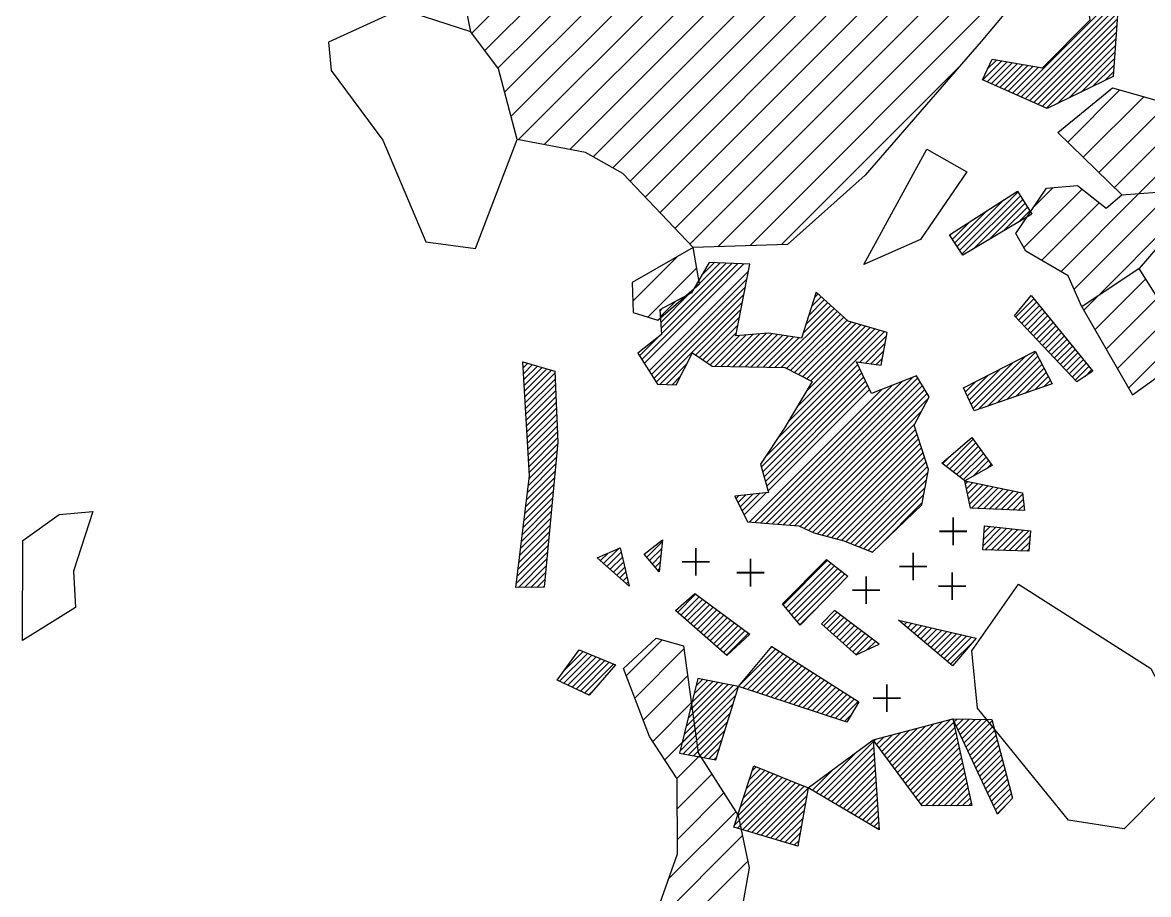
# Model space of a CAD drawing. Header units: metres. Extents: x -2.03 to 0.57, y -19.87 to -14.8.
# Drawn here: x -1.968 to -1.319, y -17.886 to -17.383 of the extents above; entities that cross this region are included whole.
import ezdxf

# ---------------------------------------------------------------- set-up
doc = ezdxf.new("R2010")
doc.units = ezdxf.units.M
doc.header["$LTSCALE"] = 25
doc.header["$MEASUREMENT"] = 0
doc.layers.get('0').update_dxf_attribs({"linetype": 'CONTINUOUS'})
for name, color, linetype in [('FEUER', 1, 'CONTINUOUS'), ('KNOCHEN', 2, 'CONTINUOUS'), ('KNOCHENSCHRAFF', 2, 'CONTINUOUS'), ('STEINE', 4, 'CONTINUOUS')]:
    doc.layers.add(name, color=color, linetype=linetype)

# ---------------------------------------------------------------- blocks, each defined once
blk = doc.blocks.new('*X11')
at = {"color": 0}
for p, q in [((-146.683, -1781.16), (-144.286, -1778.764)), ((-146.532, -1781.363), (-143.808, -1778.639)), ((-146.382, -1781.566), (-143.33, -1778.514)), ((-146.231, -1781.769), (-143.151, -1778.689)), ((-143.115, -1778.653), (-142.946, -1778.484)), ((-143.003, -1778.894), (-142.599, -1778.49)), ((-142.89, -1779.135), (-142.251, -1778.496)), ((-142.777, -1779.375), (-141.904, -1778.502)), ((-142.664, -1779.616), (-141.556, -1778.509)), ((-142.551, -1779.857), (-141.209, -1778.515)), ((-142.438, -1780.098), (-140.933, -1778.592)), ((-147.435, -1780.145), (-146.678, -1779.388)), ((-147.285, -1780.348), (-146.2, -1779.263)), ((-147.134, -1780.551), (-145.721, -1779.138)), ((-146.984, -1780.754), (-145.243, -1779.013)), ((-146.833, -1780.957), (-144.765, -1778.888)), ((-146.081, -1781.972), (-143.087, -1778.979)), ((-145.93, -1782.175), (-143.024, -1779.269)), ((-142.325, -1780.338), (-140.859, -1778.872)), ((-142.212, -1780.579), (-140.785, -1779.152)), ((-142.1, -1780.82), (-140.712, -1779.432)), ((-150.855, -1782.858), (-147.776, -1779.778)), ((-150.633, -1782.989), (-147.755, -1780.111)), ((-147.736, -1779.738), (-147.635, -1779.637)), ((-147.585, -1779.941), (-147.156, -1779.512)), ((-145.78, -1782.378), (-142.96, -1779.559)), ((-145.629, -1782.581), (-142.897, -1779.849)), ((-141.987, -1781.06), (-140.638, -1779.711)), ((-141.874, -1781.301), (-140.564, -1779.991)), ((-151.077, -1782.726), (-148.712, -1780.361)), ((-150.411, -1783.121), (-147.734, -1780.443)), ((-145.479, -1782.785), (-142.833, -1780.139)), ((-145.328, -1782.988), (-142.769, -1780.429)), ((-145.178, -1783.191), (-142.706, -1780.718)), ((-141.761, -1781.542), (-140.49, -1780.271)), ((-141.648, -1781.782), (-140.416, -1780.551)), ((-151.299, -1782.594), (-150.059, -1781.354)), ((-150.19, -1783.253), (-147.712, -1780.775)), ((-149.968, -1783.384), (-147.691, -1781.108)), ((-145.027, -1783.394), (-142.642, -1781.008)), ((-144.767, -1783.487), (-142.578, -1781.298)), ((-141.535, -1782.023), (-140.343, -1780.83)), ((-141.422, -1782.264), (-140.269, -1781.11)), ((-141.309, -1782.504), (-140.195, -1781.39)), ((-149.746, -1783.516), (-147.67, -1781.44)), ((-149.524, -1783.648), (-147.649, -1781.772)), ((-144.412, -1783.485), (-142.515, -1781.588)), ((-144.056, -1783.483), (-142.451, -1781.878)), ((-141.197, -1782.745), (-140.121, -1781.67)), ((-141.084, -1782.986), (-140.048, -1781.95)), ((-151.521, -1782.463), (-151.405, -1782.347)), ((-149.302, -1783.779), (-147.627, -1782.105)), ((-149.08, -1783.911), (-147.606, -1782.437)), ((-143.701, -1783.482), (-142.387, -1782.168)), ((-143.346, -1783.48), (-142.324, -1782.458)), ((-140.971, -1783.226), (-139.974, -1782.229)), ((-140.858, -1783.467), (-139.9, -1782.509)), ((-148.858, -1784.043), (-147.585, -1782.77)), ((-148.636, -1784.174), (-147.564, -1783.102)), ((-142.99, -1783.478), (-142.26, -1782.748)), ((-142.635, -1783.476), (-142.197, -1783.038)), ((-142.28, -1783.474), (-142.133, -1783.328)), ((-140.745, -1783.708), (-139.826, -1782.789)), ((-140.632, -1783.948), (-140.025, -1783.342)), ((-148.414, -1784.306), (-147.543, -1783.434)), ((-148.192, -1784.437), (-147.521, -1783.767)), ((-147.97, -1784.569), (-147.5, -1784.099)), ((-147.749, -1784.701), (-147.479, -1784.431)), ((-147.527, -1784.832), (-147.458, -1784.764))]:
    blk.add_line(p, q, dxfattribs=at)
blk = doc.blocks.new('*X15')
at = {"color": 0}
for p, q in [((-167.989, -1757.919), (-167.968, -1757.897)), ((-167.969, -1758.252), (-167.696, -1757.979)), ((-167.949, -1758.586), (-167.424, -1758.061)), ((-167.93, -1758.92), (-167.152, -1758.142)), ((-167.91, -1759.254), (-166.88, -1758.224)), ((-167.89, -1759.587), (-166.608, -1758.305)), ((-167.87, -1759.921), (-166.336, -1758.387)), ((-167.851, -1760.255), (-166.147, -1758.551)), ((-167.831, -1760.589), (-166.132, -1758.89)), ((-167.811, -1760.923), (-166.118, -1759.229)), ((-167.791, -1761.256), (-166.104, -1759.569)), ((-167.771, -1761.59), (-166.089, -1759.908)), ((-167.752, -1761.924), (-166.075, -1760.247)), ((-167.732, -1762.258), (-166.06, -1760.586)), ((-167.712, -1762.591), (-166.046, -1760.925)), ((-167.692, -1762.925), (-166.031, -1761.264)), ((-167.673, -1763.259), (-166.017, -1761.604)), ((-167.653, -1763.593), (-166.003, -1761.943)), ((-167.633, -1763.927), (-165.988, -1762.282)), ((-167.619, -1764.62), (-166.025, -1763.025)), ((-167.613, -1764.26), (-165.988, -1762.636)), ((-167.717, -1765.425), (-166.097, -1763.804)), ((-167.668, -1765.023), (-166.061, -1763.415)), ((-167.767, -1765.828), (-166.133, -1764.194)), ((-167.865, -1766.633), (-166.205, -1764.973)), ((-167.816, -1766.23), (-166.169, -1764.584)), ((-167.963, -1767.438), (-166.277, -1765.753)), ((-167.914, -1767.036), (-166.241, -1765.363)), ((-168.012, -1767.841), (-166.313, -1766.142)), ((-168.11, -1768.646), (-166.385, -1766.921)), ((-168.061, -1768.244), (-166.349, -1766.532)), ((-168.208, -1769.452), (-166.457, -1767.701)), ((-168.159, -1769.049), (-166.421, -1767.311)), ((-168.258, -1769.854), (-166.493, -1768.09)), ((-160.843, -1769.157), (-159.941, -1768.255)), ((-168.356, -1770.66), (-166.565, -1768.869)), ((-168.307, -1770.257), (-166.529, -1768.48)), ((-163.517, -1769.356), (-163.096, -1768.935)), ((-163.329, -1769.522), (-162.477, -1768.67)), ((-163.14, -1769.687), (-162.32, -1768.866)), ((-160.679, -1769.347), (-159.983, -1768.651)), ((-160.516, -1769.538), (-160.025, -1769.046)), ((-168.243, -1770.901), (-166.601, -1769.259)), ((-167.888, -1770.899), (-166.638, -1769.649)), ((-162.952, -1769.853), (-162.252, -1769.152)), ((-162.764, -1770.018), (-162.184, -1769.438)), ((-162.576, -1770.184), (-162.116, -1769.723)), ((-160.353, -1769.728), (-160.067, -1769.442)), ((-167.532, -1770.897), (-166.674, -1770.038)), ((-162.388, -1770.349), (-162.048, -1770.009)), ((-162.2, -1770.515), (-161.98, -1770.294)), ((-160.19, -1769.918), (-160.109, -1769.837)), ((-167.177, -1770.895), (-166.71, -1770.428)), ((-166.822, -1770.893), (-166.746, -1770.817)), ((-162.012, -1770.68), (-161.912, -1770.58)), ((-159.075, -1772.339), (-158.03, -1771.294)), ((-158.886, -1772.503), (-157.826, -1771.444)), ((-158.697, -1772.668), (-157.622, -1771.593)), ((-158.507, -1772.832), (-157.418, -1771.743)), ((-158.318, -1772.997), (-157.214, -1771.893)), ((-158.129, -1773.161), (-157.01, -1772.042)), ((-157.94, -1773.326), (-156.807, -1772.192)), ((-157.751, -1773.49), (-156.603, -1772.342)), ((-157.562, -1773.655), (-156.399, -1772.491)), ((-157.373, -1773.82), (-156.195, -1772.641)), ((-157.184, -1773.984), (-155.991, -1772.791)), ((-156.995, -1774.149), (-155.787, -1772.94)), ((-156.806, -1774.313), (-155.583, -1773.09)), ((-156.617, -1774.478), (-155.38, -1773.24)), ((-156.428, -1774.642), (-155.176, -1773.39)), ((-156.239, -1774.807), (-154.972, -1773.539)), ((-165.874, -1776.31), (-164.266, -1774.701)), ((-165.633, -1776.423), (-164.015, -1774.804)), ((-165.606, -1775.688), (-164.517, -1774.599)), ((-165.392, -1776.535), (-163.764, -1774.907)), ((-155.512, -1776.554), (-153.399, -1774.441)), ((-155.292, -1776.688), (-153.182, -1774.578)), ((-155.027, -1776.776), (-152.966, -1774.716)), ((-154.761, -1776.864), (-152.75, -1774.853)), ((-153.71, -1774.399), (-153.615, -1774.303)), ((-165.151, -1776.647), (-163.513, -1775.009)), ((-164.91, -1776.76), (-163.262, -1775.112)), ((-164.669, -1776.872), (-163.011, -1775.214)), ((-164.428, -1776.985), (-162.76, -1775.317)), ((-154.495, -1776.952), (-152.534, -1774.991)), ((-154.229, -1777.039), (-152.318, -1775.128)), ((-153.964, -1777.127), (-152.102, -1775.265)), ((-153.698, -1777.215), (-151.886, -1775.403)), ((-153.432, -1777.303), (-151.67, -1775.54)), ((-158.003, -1776.57), (-157.638, -1776.205)), ((-153.167, -1777.391), (-151.453, -1775.678)), ((-152.901, -1777.479), (-151.237, -1775.815)), ((-152.635, -1777.566), (-151.021, -1775.953)), ((-152.369, -1777.654), (-150.805, -1776.09)), ((-158.805, -1779.847), (-155.559, -1776.601)), ((-158.69, -1779.379), (-155.856, -1776.544)), ((-158.575, -1778.911), (-156.153, -1776.488)), ((-158.461, -1778.442), (-156.45, -1776.431)), ((-158.346, -1777.974), (-156.747, -1776.375)), ((-158.232, -1777.506), (-157.044, -1776.318)), ((-158.117, -1777.038), (-157.341, -1776.262)), ((-152.104, -1777.742), (-150.589, -1776.227)), ((-151.838, -1777.83), (-150.373, -1776.365)), ((-151.572, -1777.918), (-150.157, -1776.502)), ((-151.306, -1778.006), (-149.941, -1776.64)), ((-151.041, -1778.093), (-149.724, -1776.777)), ((-164.186, -1777.097), (-164.016, -1776.926)), ((-158.919, -1780.315), (-155.706, -1777.102)), ((-150.775, -1778.181), (-149.508, -1776.915)), ((-150.509, -1778.269), (-149.292, -1777.052)), ((-150.244, -1778.357), (-149.076, -1777.189)), ((-149.978, -1778.445), (-148.86, -1777.327)), ((-149.712, -1778.533), (-148.644, -1777.464)), ((-158.737, -1780.486), (-155.863, -1777.612)), ((-158.439, -1780.542), (-156.02, -1778.123)), ((-158.142, -1780.599), (-156.177, -1778.634)), ((-149.446, -1778.62), (-149.059, -1778.234)), ((-157.845, -1780.655), (-156.335, -1779.145)), ((-157.548, -1780.712), (-156.492, -1779.655)), ((-157.251, -1780.768), (-156.649, -1780.166)), ((-156.954, -1780.825), (-156.806, -1780.677)), ((-154.918, -1781.971), (-154.288, -1781.34)), ((-154.746, -1781.445), (-154.54, -1781.239)), ((-155.78, -1784.601), (-153.029, -1781.849)), ((-155.608, -1784.075), (-153.281, -1781.747)), ((-155.605, -1784.779), (-152.777, -1781.951)), ((-155.436, -1783.549), (-153.532, -1781.646)), ((-155.333, -1784.861), (-152.525, -1782.053)), ((-155.263, -1783.023), (-153.784, -1781.544)), ((-155.091, -1782.497), (-154.036, -1781.442)), ((-155.061, -1784.942), (-152.273, -1782.154)), ((-154.789, -1785.024), (-152.021, -1782.256)), ((-154.517, -1785.105), (-151.77, -1782.358)), ((-154.245, -1785.187), (-151.552, -1782.493)), ((-153.973, -1785.269), (-151.628, -1782.923)), ((-153.701, -1785.35), (-151.703, -1783.352)), ((-153.429, -1785.432), (-151.779, -1783.782)), ((-153.157, -1785.513), (-151.855, -1784.211)), ((-152.886, -1785.595), (-151.931, -1784.641)), ((-152.614, -1785.677), (-152.007, -1785.07)), ((-152.342, -1785.758), (-152.083, -1785.499))]:
    blk.add_line(p, q, dxfattribs=at)
blk = doc.blocks.new('*X16')
at = {"color": 0}
for p, q in [((-142.799, -1751.467), (-139.439, -1748.107)), ((-142.939, -1751.254), (-140.23, -1748.544)), ((-142.658, -1751.68), (-139.304, -1748.325)), ((-142.006, -1751.381), (-139.168, -1748.543)), ((-141.13, -1750.859), (-139.032, -1748.761)), ((-143.08, -1751.041), (-141.221, -1749.182)), ((-140.254, -1750.336), (-138.897, -1748.979)), ((-139.378, -1749.813), (-138.761, -1749.197)), ((-143.22, -1750.827), (-142.212, -1749.82)), ((-143.361, -1750.614), (-143.204, -1750.458)), ((-157.69, -1752.923), (-156.953, -1752.186)), ((-161.124, -1757.771), (-155.591, -1752.238)), ((-160.987, -1757.987), (-155.251, -1752.252)), ((-160.712, -1758.42), (-154.991, -1752.699)), ((-160.017, -1755.957), (-156.272, -1752.212)), ((-159.992, -1756.285), (-155.932, -1752.225)), ((-158.182, -1753.768), (-156.613, -1752.199)), ((-160.575, -1758.636), (-155.075, -1753.137)), ((-160.437, -1758.852), (-155.16, -1753.574)), ((-160.3, -1759.068), (-155.244, -1754.012)), ((-160.042, -1755.628), (-158.397, -1753.984)), ((-151.339, -1754.703), (-150.78, -1754.145)), ((-151.171, -1754.182), (-150.965, -1753.976)), ((-160.092, -1754.971), (-159.915, -1754.795)), ((-160.067, -1755.3), (-159.156, -1754.389)), ((-160.063, -1759.185), (-155.328, -1754.45)), ((-151.841, -1756.266), (-150.224, -1754.649)), ((-151.674, -1755.745), (-150.409, -1754.481)), ((-151.506, -1755.224), (-150.595, -1754.313)), ((-139.577, -1755.316), (-138.522, -1754.261)), ((-139.405, -1755.498), (-138.364, -1754.457)), ((-139.234, -1755.68), (-138.206, -1754.652)), ((-158.024, -1757.5), (-155.412, -1754.888)), ((-157.813, -1757.642), (-155.496, -1755.326)), ((-153.434, -1758.213), (-150.039, -1754.817)), ((-153.087, -1758.22), (-149.853, -1754.986)), ((-152.789, -1758.275), (-149.668, -1755.154)), ((-152.554, -1758.394), (-149.483, -1755.322)), ((-139.062, -1755.862), (-138.047, -1754.847)), ((-138.891, -1756.044), (-137.889, -1755.042)), ((-138.719, -1756.226), (-137.731, -1755.238)), ((-138.548, -1756.408), (-137.573, -1755.433)), ((-157.602, -1757.785), (-155.581, -1755.763)), ((-152.694, -1761.362), (-147.412, -1756.08)), ((-152.32, -1758.513), (-149.297, -1755.49)), ((-152.17, -1760.485), (-147.686, -1756)), ((-152.086, -1758.633), (-149.056, -1755.603)), ((-151.852, -1758.752), (-148.782, -1755.682)), ((-151.647, -1759.607), (-147.96, -1755.921)), ((-151.618, -1758.871), (-148.508, -1755.762)), ((-151.384, -1758.991), (-148.234, -1755.841)), ((-138.376, -1756.59), (-137.414, -1755.628)), ((-138.205, -1756.772), (-137.256, -1755.823)), ((-138.033, -1756.954), (-137.098, -1756.019)), ((-161.262, -1757.555), (-160.165, -1756.458)), ((-157.391, -1757.927), (-155.665, -1756.201)), ((-157.18, -1758.07), (-155.493, -1756.383)), ((-156.902, -1758.146), (-155.106, -1756.35)), ((-156.555, -1758.152), (-154.719, -1756.316)), ((-156.209, -1758.159), (-154.333, -1756.283)), ((-155.862, -1758.166), (-153.946, -1756.25)), ((-155.515, -1758.173), (-153.613, -1756.271)), ((-155.168, -1758.179), (-153.307, -1756.319)), ((-154.821, -1758.186), (-153.002, -1756.367)), ((-154.475, -1758.193), (-152.696, -1756.415)), ((-154.128, -1758.199), (-152.391, -1756.463)), ((-153.781, -1758.206), (-152.085, -1756.511)), ((-153.323, -1762.345), (-147.138, -1756.159)), ((-148.55, -1757.926), (-147.015, -1756.39)), ((-137.861, -1757.136), (-136.939, -1756.214)), ((-137.69, -1757.318), (-136.781, -1756.409)), ((-137.518, -1757.5), (-136.623, -1756.605)), ((-148.24, -1757.968), (-147.095, -1756.823)), ((-147.929, -1758.011), (-147.174, -1757.256)), ((-141.714, -1760.635), (-138.424, -1757.345)), ((-137.347, -1757.682), (-136.465, -1756.8)), ((-137.175, -1757.864), (-136.306, -1756.995)), ((-137.004, -1758.046), (-136.148, -1757.19)), ((-136.832, -1758.228), (-135.99, -1757.386)), ((-159.724, -1759.2), (-158.515, -1757.991)), ((-147.618, -1758.054), (-147.254, -1757.69)), ((-142.133, -1760.347), (-139.717, -1757.931)), ((-142.021, -1760.588), (-138.992, -1757.559)), ((-141.173, -1760.448), (-138.303, -1757.578)), ((-140.632, -1760.261), (-138.182, -1757.811)), ((-136.66, -1758.41), (-135.832, -1757.581)), ((-136.489, -1758.592), (-135.673, -1757.776)), ((-136.317, -1758.774), (-135.515, -1757.972)), ((-154.239, -1763.967), (-148.567, -1758.296)), ((-154.16, -1764.242), (-148.453, -1758.535)), ((-154.034, -1763.409), (-148.682, -1758.057)), ((-142.358, -1759.865), (-141.167, -1758.674)), ((-142.246, -1760.106), (-140.442, -1758.303)), ((-140.091, -1760.073), (-138.062, -1758.043)), ((-139.55, -1759.886), (-137.941, -1758.276)), ((-139.01, -1759.698), (-137.82, -1758.508)), ((-136.146, -1758.956), (-135.357, -1758.167)), ((-135.575, -1758.739), (-135.198, -1758.362)), ((-159.385, -1759.214), (-158.901, -1758.73)), ((-154.59, -1767.147), (-146.703, -1759.26)), ((-154.263, -1767.174), (-146.116, -1759.027)), ((-154.081, -1764.517), (-148.338, -1758.774)), ((-154.002, -1764.792), (-148.224, -1759.013)), ((-153.936, -1767.2), (-145.529, -1758.793)), ((-153.924, -1765.067), (-148.11, -1759.252)), ((-153.609, -1767.227), (-145.208, -1758.826)), ((-153.282, -1767.253), (-145.077, -1759.048)), ((-152.955, -1767.28), (-144.946, -1759.271)), ((-142.471, -1759.624), (-141.892, -1759.046)), ((-138.469, -1759.511), (-137.699, -1758.741)), ((-137.928, -1759.323), (-137.578, -1758.974)), ((-154.917, -1767.121), (-147.291, -1759.494)), ((-153.845, -1765.341), (-147.995, -1759.492)), ((-152.628, -1767.307), (-144.815, -1759.493)), ((-152.301, -1767.333), (-144.683, -1759.715)), ((-152.001, -1767.387), (-144.601, -1759.987)), ((-151.76, -1767.499), (-144.992, -1760.731)), ((-151.519, -1767.611), (-145.383, -1761.475)), ((-151.277, -1767.723), (-145.346, -1761.792)), ((-151.008, -1767.807), (-145.259, -1762.059)), ((-150.727, -1767.88), (-145.172, -1762.326)), ((-143.589, -1763.924), (-142.025, -1762.36)), ((-143.388, -1764.077), (-141.876, -1762.565)), ((-150.446, -1767.953), (-145.086, -1762.592)), ((-150.165, -1768.026), (-144.999, -1762.859)), ((-149.885, -1768.099), (-144.912, -1763.126)), ((-143.187, -1764.23), (-141.728, -1762.77)), ((-142.987, -1764.382), (-141.579, -1762.975)), ((-142.786, -1764.535), (-141.43, -1763.179)), ((-149.604, -1768.171), (-144.825, -1763.393)), ((-149.338, -1768.259), (-144.738, -1763.659)), ((-143.79, -1763.771), (-143.299, -1763.28)), ((-142.585, -1764.688), (-141.281, -1763.384)), ((-142.043, -1764.499), (-141.133, -1763.589)), ((-141.249, -1764.059), (-140.984, -1763.794)), ((-149.086, -1768.36), (-144.652, -1763.926)), ((-148.833, -1768.461), (-144.625, -1764.253)), ((-148.581, -1768.562), (-144.71, -1764.692)), ((-148.328, -1768.664), (-144.796, -1765.131)), ((-142.466, -1764.923), (-142.332, -1764.788)), ((-142.408, -1765.218), (-142.04, -1764.85)), ((-142.349, -1765.513), (-141.748, -1764.911)), ((-142.29, -1765.808), (-141.455, -1764.973)), ((-142.232, -1766.103), (-141.163, -1765.034)), ((-142.112, -1766.336), (-140.871, -1765.095)), ((-141.773, -1766.351), (-140.579, -1765.157)), ((-155.692, -1765.774), (-155.527, -1765.609)), ((-155.576, -1766.011), (-155.13, -1765.566)), ((-155.46, -1766.249), (-154.733, -1765.522)), ((-155.343, -1766.486), (-154.335, -1765.478)), ((-155.227, -1766.724), (-153.938, -1765.434)), ((-148.076, -1768.765), (-144.881, -1765.57)), ((-141.435, -1766.366), (-140.287, -1765.218)), ((-141.096, -1766.381), (-139.995, -1765.28)), ((-140.758, -1766.396), (-139.702, -1765.341)), ((-140.419, -1766.411), (-139.41, -1765.402)), ((-140.08, -1766.426), (-139.173, -1765.519)), ((-147.433, -1768.475), (-144.967, -1766.009)), ((-139.742, -1766.441), (-139.14, -1765.839)), ((-139.403, -1766.456), (-139.106, -1766.159)), ((-141.444, -1768.497), (-140.403, -1767.455)), ((-141.418, -1768.117), (-140.721, -1767.42)), ((-141.392, -1767.737), (-141.039, -1767.385)), ((-141.365, -1767.357), (-141.358, -1767.35)), ((-141.325, -1768.731), (-140.084, -1767.49)), ((-140.983, -1768.743), (-139.766, -1767.526)), ((-140.641, -1768.754), (-139.447, -1767.561)), ((-140.299, -1768.766), (-139.129, -1767.596)), ((-139.957, -1768.777), (-138.811, -1767.631)), ((-139.615, -1768.789), (-138.732, -1767.906)), ((-139.273, -1768.8), (-138.764, -1768.291)), ((-138.931, -1768.812), (-138.795, -1768.676)), ((-152.979, -1771.9), (-150.416, -1769.337)), ((-152.817, -1772.092), (-150.218, -1769.493)), ((-152.656, -1772.284), (-150.02, -1769.648)), ((-152.494, -1772.476), (-149.822, -1769.803)), ((-152.333, -1772.668), (-149.623, -1769.959)), ((-152.171, -1772.86), (-149.425, -1770.114)), ((-152.009, -1773.052), (-151.171, -1772.214)), ((-150.656, -1773.113), (-149.881, -1772.338)), ((-150.469, -1773.279), (-149.679, -1772.489)), ((-150.282, -1773.445), (-149.478, -1772.641)), ((-150.094, -1773.612), (-149.276, -1772.793)), ((-149.907, -1773.778), (-149.074, -1772.945)), ((-146.199, -1772.898), (-146.131, -1772.83)), ((-146.007, -1773.06), (-145.844, -1772.897)), ((-145.815, -1773.222), (-145.557, -1772.963)), ((-149.72, -1773.944), (-148.872, -1773.097)), ((-149.533, -1774.111), (-148.671, -1773.248)), ((-149.346, -1774.277), (-148.469, -1773.4)), ((-149.158, -1774.443), (-148.267, -1773.552)), ((-145.624, -1773.384), (-145.271, -1773.03)), ((-145.432, -1773.545), (-144.984, -1773.097)), ((-145.24, -1773.707), (-144.697, -1773.164)), ((-145.049, -1773.869), (-144.411, -1773.231)), ((-144.857, -1774.031), (-144.124, -1773.298)), ((-144.665, -1774.193), (-143.837, -1773.365)), ((-144.473, -1774.354), (-143.551, -1773.432)), ((-144.282, -1774.516), (-143.264, -1773.499)), ((-144.09, -1774.678), (-142.977, -1773.566)), ((-148.971, -1774.61), (-148.065, -1773.704)), ((-148.784, -1774.776), (-147.863, -1773.855)), ((-148.14, -1774.486), (-147.662, -1774.007)), ((-147.476, -1774.175), (-147.46, -1774.159)), ((-143.898, -1774.84), (-142.691, -1773.632)), ((-143.706, -1775.002), (-142.404, -1773.699)), ((-143.515, -1775.164), (-142.117, -1773.766)), ((-143.323, -1775.325), (-141.935, -1773.938))]:
    blk.add_line(p, q, dxfattribs=at)
blk = doc.blocks.new('*X17')
at = {"color": 0}
for p, q in [((-139.511, -1742.522), (-133.606, -1736.617)), ((-139.266, -1742.631), (-133.633, -1736.997)), ((-139.022, -1742.74), (-133.659, -1737.377)), ((-138.777, -1742.849), (-133.686, -1737.757)), ((-138.533, -1742.958), (-133.712, -1738.137)), ((-138.288, -1743.067), (-133.739, -1738.517)), ((-138.044, -1743.176), (-133.765, -1738.898)), ((-137.799, -1743.285), (-133.792, -1739.278)), ((-137.183, -1743.023), (-133.818, -1739.658)), ((-141.209, -1741.038), (-140.677, -1740.506)), ((-136.495, -1742.688), (-133.845, -1740.038)), ((-135.807, -1742.354), (-133.871, -1740.418)), ((-141.467, -1741.649), (-140.375, -1740.558)), ((-141.222, -1741.759), (-140.073, -1740.609)), ((-140.978, -1741.868), (-139.771, -1740.661)), ((-140.733, -1741.977), (-139.469, -1740.712)), ((-140.489, -1742.086), (-139.167, -1740.763)), ((-140.244, -1742.195), (-138.865, -1740.815)), ((-140, -1742.304), (-138.562, -1740.866)), ((-139.755, -1742.413), (-138.26, -1740.918)), ((-135.119, -1742.019), (-133.898, -1740.798)), ((-134.431, -1741.685), (-133.924, -1741.178))]:
    blk.add_line(p, q, dxfattribs=at)
blk = doc.blocks.new('*X41')
at = {"color": 0}
for p, q in [((-170.939, -1738.949), (-156.002, -1724.011)), ((-170.184, -1739.961), (-154.824, -1724.601)), ((-169.429, -1740.974), (-153.89, -1725.435)), ((-169.041, -1742.354), (-152.994, -1726.307)), ((-168.668, -1743.748), (-152.119, -1727.199)), ((-168.25, -1745.098), (-151.244, -1728.092)), ((-166.764, -1745.38), (-150.369, -1728.984)), ((-165.278, -1745.662), (-149.154, -1729.538)), ((-163.933, -1746.084), (-147.809, -1729.96)), ((-162.803, -1746.722), (-146.464, -1730.383)), ((-161.805, -1747.492), (-145.118, -1730.805)), ((-160.944, -1748.399), (-143.773, -1731.228)), ((-160.083, -1749.306), (-142.428, -1731.65)), ((-159.222, -1750.212), (-141.163, -1732.153)), ((-158.361, -1751.119), (-140.084, -1732.842)), ((-156.738, -1751.264), (-139.006, -1733.531)), ((-154.91, -1751.204), (-137.927, -1734.22)), ((-153.082, -1751.144), (-142.711, -1740.772)), ((-136.568, -1745.236), (-133.563, -1742.231)), ((-135.674, -1746.11), (-132.184, -1742.62)), ((-134.78, -1746.983), (-130.805, -1743.009)), ((-133.885, -1747.856), (-129.426, -1743.397)), ((-132.463, -1748.202), (-127.741, -1743.48)), ((-139.111, -1751.314), (-135.741, -1747.944)), ((-138.485, -1748.921), (-137.426, -1747.862)), ((-136.958, -1752.697), (-132.463, -1748.202)), ((-138.079, -1752.05), (-134.761, -1748.732)), ((-136.204, -1753.71), (-131.136, -1748.643)), ((-134.803, -1754.077), (-130.542, -1749.817)), ((-161.65, -1754.408), (-159.056, -1751.814)), ((-160.791, -1755.317), (-157.969, -1752.495)), ((-135.002, -1756.044), (-132.077, -1753.12)), ((-135.648, -1754.923), (-134.803, -1754.077)), ((-134.355, -1757.165), (-131.395, -1754.205)), ((-133.709, -1758.286), (-130.713, -1755.291)), ((-133.062, -1759.408), (-130.032, -1756.377)), ((-162.024, -1775.995), (-159.951, -1773.922)), ((-161.535, -1777.274), (-158.703, -1774.442)), ((-161.046, -1778.553), (-158.49, -1775.996)), ((-160.501, -1779.775), (-158.276, -1777.551)), ((-159.802, -1780.845), (-158.063, -1779.105)), ((-159.104, -1781.914), (-157.782, -1780.592)), ((-159.088, -1783.666), (-157.092, -1781.67)), ((-159.079, -1785.425), (-156.401, -1782.747)), ((-159.585, -1787.698), (-155.711, -1783.824)), ((-160.557, -1790.439), (-155.325, -1785.206)), ((-159.663, -1791.312), (-155.02, -1786.669))]:
    blk.add_line(p, q, dxfattribs=at)
blk = doc.blocks.new('LB')
at = {"layer": 'FEUER', "const_width": 0.1}
for points in [[(0, 0), (0, -1.6)], [(-0.8, -0.8), (0.8, -0.8)]]:
    blk.add_lwpolyline(points, dxfattribs=at)

msp = doc.modelspace()

# ---------------------------------------------------------------- linework, layer by layer
at = {"layer": 'KNOCHEN'}
for points in [[(-1.40937, -17.40462), (-1.38027, -17.40958), (-1.35286, -17.38189), (-1.36444, -17.31002), (-1.35479, -17.30028), (-1.33562, -17.35987), (-1.33943, -17.41448), (-1.3776, -17.43303), (-1.41492, -17.41638), (-1.40937, -17.40462)], [(-1.42616, -17.51745), (-1.43387, -17.50575), (-1.39471, -17.48056), (-1.38648, -17.49378), (-1.42616, -17.51745)], [(-1.51209, -17.67755), (-1.49472, -17.68206), (-1.47836, -17.68861), (-1.44993, -17.66143), (-1.44595, -17.641), (-1.45424, -17.61554), (-1.44565, -17.59917), (-1.45285, -17.58696), (-1.47882, -17.59729), (-1.48758, -17.57897), (-1.47328, -17.58094), (-1.46981, -17.56205), (-1.49229, -17.55553), (-1.51073, -17.53878), (-1.51928, -17.56535), (-1.53817, -17.56239), (-1.55703, -17.56401), (-1.54908, -17.52265), (-1.57255, -17.52174), (-1.58266, -17.53914), (-1.60098, -17.54892), (-1.59989, -17.5632), (-1.61361, -17.57398), (-1.6023, -17.59178), (-1.59158, -17.59224), (-1.58198, -17.57383), (-1.58198, -17.57383), (-1.57072, -17.58142), (-1.52888, -17.58224), (-1.51303, -17.59032), (-1.52922, -17.61744), (-1.54289, -17.63791), (-1.53822, -17.65421), (-1.5576, -17.65635), (-1.55038, -17.67111), (-1.52078, -17.67351), (-1.51209, -17.67755)], [(-1.36049, -17.59058), (-1.39639, -17.5525), (-1.38676, -17.54072), (-1.35134, -17.58442), (-1.36049, -17.59058)], [(-1.41959, -17.6072), (-1.42578, -17.59397), (-1.38456, -17.57285), (-1.37477, -17.59167), (-1.41959, -17.6072)], [(-1.68385, -17.70901), (-1.67601, -17.64469), (-1.67991, -17.5789), (-1.66151, -17.58442), (-1.65978, -17.62523), (-1.66753, -17.70893), (-1.68385, -17.70901)], [(-1.43831, -17.63739), (-1.42104, -17.62251), (-1.40923, -17.63878), (-1.425, -17.64753), (-1.43831, -17.63739)], [(-1.42186, -17.66333), (-1.425, -17.64753), (-1.39181, -17.65451), (-1.39073, -17.6647), (-1.42186, -17.66333)], [(-1.4146, -17.68727), (-1.41365, -17.67349), (-1.3871, -17.67642), (-1.38807, -17.68816), (-1.4146, -17.68727)], [(-1.60125, -17.69993), (-1.60998, -17.68977), (-1.5993, -17.68155), (-1.5993, -17.68155), (-1.60125, -17.69993)], [(-1.61856, -17.70818), (-1.637, -17.69194), (-1.62377, -17.68627), (-1.61856, -17.70818)], [(-1.51999, -17.73065), (-1.53025, -17.71845), (-1.50487, -17.69282), (-1.49258, -17.70245), (-1.51999, -17.73065)], [(-1.56224, -17.7482), (-1.59196, -17.72233), (-1.58078, -17.71258), (-1.54904, -17.73589), (-1.56224, -17.7482)], [(-1.48776, -17.74783), (-1.47453, -17.74164), (-1.50013, -17.72238), (-1.50774, -17.73007), (-1.48776, -17.74783)], [(-1.43212, -17.75419), (-1.46337, -17.72781), (-1.41843, -17.7383), (-1.43212, -17.75419)], [(-1.64171, -17.77104), (-1.66012, -17.76246), (-1.64745, -17.74505), (-1.62649, -17.75362), (-1.64171, -17.77104)], [(-1.55552, -17.76602), (-1.53625, -17.74297), (-1.4861, -17.77486), (-1.49318, -17.78663), (-1.55552, -17.76602)], [(-1.57901, -17.76155), (-1.58951, -17.80445), (-1.56857, -17.80843), (-1.55552, -17.76602), (-1.57901, -17.76155)], [(-1.44958, -17.83488), (-1.47782, -17.79676), (-1.43197, -17.7848), (-1.42101, -17.83474), (-1.44958, -17.83488)], [(-1.40619, -17.83976), (-1.43197, -17.7848), (-1.40952, -17.78519), (-1.39756, -17.83054), (-1.40619, -17.83976)], [(-1.51544, -17.82449), (-1.47782, -17.79676), (-1.47451, -17.84878), (-1.51544, -17.82449)], [(-1.55818, -17.84715), (-1.54662, -17.81189), (-1.51544, -17.82449), (-1.52139, -17.85819), (-1.55818, -17.84715)]]:
    msp.add_lwpolyline(points, dxfattribs=at)
at = {"layer": 'STEINE'}
for points in [[(-1.50125, -17.29233), (-1.41489, -17.31945), (-1.37446, -17.34527), (-1.41554, -17.39445), (-1.4825, -17.4713), (-1.5272, -17.51132), (-1.58177, -17.51312), (-1.62229, -17.47047), (-1.64377, -17.45833), (-1.68309, -17.45087), (-1.69401, -17.41011), (-1.70993, -17.38877), (-1.71464, -17.36481), (-1.701, -17.33771), (-1.64048, -17.29965), (-1.58664, -17.25245), (-1.55661, -17.23853), (-1.5356, -17.2573), (-1.50125, -17.29233)], [(-1.70993, -17.38877), (-1.7503, -17.3757), (-1.79203, -17.39479), (-1.79042, -17.4111), (-1.76063, -17.45126), (-1.73586, -17.5098), (-1.70727, -17.51374), (-1.68309, -17.45087)], [(-1.3345, -17.48281), (-1.37141, -17.44677), (-1.33991, -17.42111), (-1.28831, -17.43565), (-1.22508, -17.43074), (-1.17973, -17.41827), (-1.16949, -17.4269), (-1.165, -17.50799), (-1.1642, -17.56716), (-1.18184, -17.61061), (-1.18524, -17.64532), (-1.21789, -17.64599), (-1.26525, -17.56001), (-1.30887, -17.50717)], [(-1.48327, -17.52283), (-1.44687, -17.45633), (-1.42384, -17.46948), (-1.45069, -17.50839), (-1.48327, -17.52283)], [(-1.30887, -17.50717), (-1.3246, -17.5251), (-1.35765, -17.54721), (-1.36539, -17.52939), (-1.38995, -17.51523), (-1.39561, -17.50505), (-1.37788, -17.47895), (-1.36003, -17.47733), (-1.34364, -17.49051), (-1.3345, -17.48281), (-1.3141, -17.48118), (-1.30535, -17.49797), (-1.30887, -17.50717)], [(-1.58177, -17.51312), (-1.61687, -17.53319), (-1.61628, -17.55053), (-1.60197, -17.55505), (-1.5781, -17.53402), (-1.58177, -17.51312)], [(-1.35765, -17.54721), (-1.32832, -17.59807), (-1.29426, -17.57342), (-1.3246, -17.5251)], [(-1.96837, -17.7395), (-1.96814, -17.68186), (-1.9473, -17.66696), (-1.92792, -17.66533), (-1.93897, -17.69957), (-1.93785, -17.72048), (-1.96837, -17.7395)], [(-1.42094, -17.74546), (-1.39409, -17.70706), (-1.31784, -17.75566), (-1.29157, -17.80603), (-1.3332, -17.84807), (-1.36536, -17.84313), (-1.41772, -17.7786), (-1.42094, -17.74546)], [(-1.60635, -17.90657), (-1.59075, -17.86262), (-1.59097, -17.81925), (-1.6069, -17.79485), (-1.62189, -17.75564), (-1.6031, -17.7382), (-1.58727, -17.74271), (-1.5788, -17.8044), (-1.55566, -17.84051), (-1.54939, -17.87057), (-1.55435, -17.89866), (-1.58383, -17.92176), (-1.60635, -17.90657)]]:
    msp.add_lwpolyline(points, dxfattribs=at)

# ---------------------------------------------------------------- block references
at = {"layer": 'FEUER', "xscale": 0.01, "yscale": 0.01, "zscale": 0.01}
for name, p in [('*X41', (0, 0)), ('LB', (-1.43173, -17.66868)), ('LB', (-1.5802, -17.68619)), ('LB', (-1.45479, -17.68895)), ('LB', (-1.54862, -17.69249)), ('LB', (-1.48189, -17.70256)), ('LB', (-1.43242, -17.70029)), ('LB', (-1.47001, -17.76483))]:
    msp.add_blockref(name, p, dxfattribs=at)
at = {"layer": 'KNOCHENSCHRAFF', "xscale": 0.01, "yscale": 0.01, "zscale": 0.01}
for name in ['*X17', '*X15', '*X16', '*X11']:
    msp.add_blockref(name, (0, 0), dxfattribs=at)

doc.saveas('drawing.dxf')
